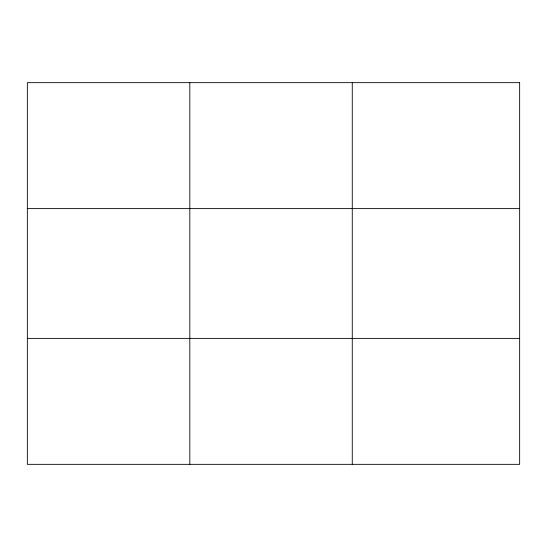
<?xml version="1.0" encoding="UTF-8"?>
<svg xmlns="http://www.w3.org/2000/svg" width="547" height="547" viewBox="0 0 547 547"><rect width="100%" height="100%" fill="white"/><g stroke="black" fill="none" stroke-linecap="round" stroke-linejoin="round"><path stroke-width="0.82" d="M189.809 82.659L189.809 464.341M352.268 82.659L352.268 464.341M27.35 208.612L519.65 208.612M27.35 338.388L519.65 338.388M519.65 82.659L519.65 464.341L27.35 464.341L27.35 82.659L519.65 82.659"/></g></svg>
